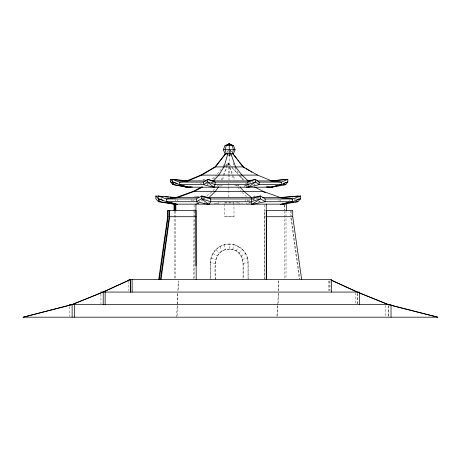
<?xml version="1.0" encoding="UTF-8"?>
<svg xmlns="http://www.w3.org/2000/svg" width="461" height="461" viewBox="0 0 461 461"><rect width="100%" height="100%" fill="white"/><g stroke="black" fill="none" stroke-linecap="round" stroke-linejoin="round"><path stroke-width="0.35" stroke-dasharray="2.31 1.73" d="M193.868 278.801L194.006 218.145M264.188 278.801L264.332 210.435L265.87 210.435M177.906 290.678L178.257 280.91L178.309 290.678M278.363 290.678L278.715 280.91M177.37 303.932L177.825 292.77L177.854 304.629M224.421 202.903L233.94 202.903L224.421 202.903L224.501 216.676L234.032 216.48L224.501 216.676M229.29 153.841L229.221 155.564L228.034 155.075M277.799 304.629L278.288 292.77M176.419 317.191L177.289 305.326M276.928 316.494L277.747 305.326M248.11 278.819L248.11 262.885A18.838 18.838 0 0 0 229.273 244.048C224.276 244.163 219.505 246.134 215.869 249.562C207.894 257.457 210.861 269.547 210.354 279.51M229.25 249.113C213.017 249.545 214.647 268.118 215.379 279.51M215.437 279.51L215.437 263.214L215.95 259.318A13.772 13.772 0 0 1 242.555 259.318L243.068 263.214L243.068 278.801M232.753 249.58L234.067 244.687L229.192 244.048L229.192 249.113C245.385 249.608 243.713 268.135 243.005 279.51M222.64 179.778L223.971 175.762M224.19 175.094L226.633 167.729M226.852 167.055L228.183 163.038L231.024 166.19M223.112 166.248L223.585 164.923M227.809 153.006L228.281 151.681M221.401 179.871L222.963 175.987M223.228 175.336L228.183 163.038L230.535 165.735M236.072 250.957L238.608 246.572L234.067 244.687M227.077 151.825L228.362 150.148L227.002 151.825M217.385 174.016L222.456 167.458M225.832 165.735L228.183 163.038L233.145 175.336M212.988 190.837L216.67 186.647M217.131 186.123L218.514 184.556M213.518 179.306L216.831 175.635M225.348 166.19L228.183 163.038L229.515 167.055M298.313 198.466L299.206 197.481M238.925 253.147L242.509 249.562L238.608 246.572M212.308 178.972L216.007 175.589M249.153 183.363L250.761 181.928M206.937 195.862L212.527 191.361M248.612 203.606L249.729 202.725M253.101 200.086L254.783 198.766L255.941 199.423M200.362 183.87L201.422 183.092M194.11 197.112L195.827 196.006L198.553 196.513M192.393 200.984L194.11 199.878M231.531 154.187L229.221 155.564L226.829 154.187M230.414 154.873L229.221 155.564L228.062 154.873M241.115 255.999L245.5 253.464L242.509 249.562M207.496 184.435L208.747 183.778M206.926 184.365L208.176 183.732M230.408 155.075L229.221 155.564L229.152 153.841M245.379 183.904L247.396 183.161M291.732 198.276L293.017 197.821M253.475 196.426L254.783 196.006L252.789 196.455M247.597 201.088L251.516 199.82M252.167 199.613L254.783 198.766M294.043 199.993L295.415 199.584M242.492 259.318L247.384 258.01L245.5 253.464M253.648 184.982L255.002 184.642L255.002 183.374M257.924 202.183L260.016 201.722L260.016 199.648M219.978 186.146L223.533 185.57M216.463 203.399L220.6 202.805M217.944 186.152L222.173 185.587M213.95 203.393L218.935 202.811M203.313 198.236L204.707 198.092M202.575 197.867L204.701 197.66L202.442 197.66M160.647 198.795L162.076 198.685M243.068 263.214L248.11 262.885M196.714 203.434L198.858 203.318M196.248 203.399L199.089 203.255M211.276 182.101L213.414 182.101M211.259 182.458L213.443 182.458M257.336 197.66L260.165 197.66M206.574 198.956L207.992 198.956M264.332 216.716L265.755 216.716M229.273 244.048A18.838 18.838 0 0 0 210.435 262.885L215.437 263.214M249.476 202.84L250.893 202.915M248.928 202.852L250.358 202.926M246.94 185.702L244.105 185.535L246.952 185.743M294.85 198.852L296.233 198.956M255.838 198.524L257.924 198.743M237.438 202.811L242.417 203.393M251.62 181.703L252.974 181.865M236.263 185.587L240.492 186.152M235.767 202.805L239.904 203.399M234.903 185.57L238.458 186.146M196.628 202.828L198.651 203.243M204.966 179.796L203.007 179.381L204.269 179.836M210.994 258.01L215.892 259.318M198.489 196.847L195.827 196.006L195.827 197.389M202.488 198.115L204.488 198.749M201.157 200.454L203.151 201.088M205.525 182.833L208.677 183.962M257.687 197.648L258.851 198.305M258.851 201.065L260.016 201.722M212.878 253.464L217.264 255.999M198.19 200.293L200.558 201.814M242.042 192.335L246.992 197.175M215.869 249.562L219.453 253.147M231.497 166.715L238.118 174.062M238.591 174.586L243.322 179.836M240.118 175.635L243.909 179.853M237.853 184.556L239.236 186.123M232.419 167.896L237.588 173.826M239.472 175.987L242.763 179.761M230.108 150.148L231.434 151.825M230.074 150.148L231.791 152.384M237.836 186.912L240.648 190.808M246.376 202.828L247.488 204.482M234.805 167.493L238.896 173.935M243.955 185.662L244.854 187.189M219.77 246.572L222.306 250.957M233.404 175.987L234.972 179.871M229.924 151.018L230.627 153.006M229.739 167.729L232.177 175.094M232.402 175.762L233.733 179.778M233.226 162.785L234.032 165.534M224.317 244.687L225.625 249.58M291.335 218.128L299.829 278.807M290.897 218.128L299.247 278.807M247.384 258.01L248.024 262.885L248.024 279.51M233.94 202.903L234.027 216.676M388.577 306.023L388.577 316.494M388.243 305.326L388.243 316.494M385.794 305.326L385.794 316.494M357.488 293.467L357.488 303.932M357.154 293.467L357.154 303.932M355.224 292.77L355.224 303.932M330.041 280.91L330.041 290.678M329.713 280.91L329.713 290.678M328.226 280.91L328.226 290.678M291.139 211.138L291.139 216.019M290.701 210.435L290.701 216.019M289.802 199.648L289.802 201.031M286.022 210.435L286.022 278.796M284.858 204.857L284.858 209.738M284.858 211.155L284.858 278.796M284.523 204.857L284.523 209.738M280.703 199.705L280.703 201.071M278.968 199.705L278.968 201.071M278.767 280.91L278.767 290.678M278.311 292.77L278.311 303.932M277.799 305.326L277.799 316.494M264.435 204.857L264.435 278.796M247.488 199.705L247.488 201.071M245.638 199.648L245.638 201.031M229.221 154.729L229.221 173.958M229.221 174.673L229.221 179.657M228.183 163.038L228.183 173.785M228.183 174.5L228.183 179.513M228.183 183.098L228.183 185.962M228.183 186.676L228.183 197.423M210.435 262.885L210.435 279.51M208.885 202.437L208.885 204.482M204.701 202.437L204.701 204.482M194.11 204.857L194.11 209.738M194.11 211.155L194.11 278.796M194.006 210.435L194.006 216.019M191.252 199.648L191.252 201.031M177.404 199.705L177.404 201.071M177.341 305.326L177.341 316.494M175.67 199.705L175.67 201.071M175.514 211.155L175.514 278.796M174.35 211.155L174.35 278.796M128.85 280.91L128.85 290.678M100.947 294.164L100.947 303.932M69.346 306.726L69.346 316.494"/><path stroke-width="0.69" d="M229.29 153.841L229.221 143.809L225.066 145.532L223.343 149.687L225.066 153.841L233.375 153.841L235.093 149.687L233.375 145.532L229.221 143.809L228.022 144.5M161.027 279.51L169.671 216.716L169.671 210.435M159.281 279.51L168.075 216.716L168.075 210.435M160.445 279.51L169.239 216.716L169.239 210.435M158.705 279.51L167.637 216.716L167.637 210.435L196.04 210.435L196.19 279.51M228.016 153.156L224.006 166.911L218.796 175.111L213.587 180.908L207.675 179.381L203.439 182.101L179.312 182.101L172.541 179.381L172.541 181.928L174.102 184.642L188.082 187.189L192.341 186.924M232.206 153.841L233.445 149.687L232.206 145.532L229.221 143.809L226.328 145.532L225.135 149.687L226.328 153.841M287.831 179.381L281.383 182.101L259.134 182.101L255.429 179.381L248.243 180.908L247.874 182.101L248.243 187.189L259.134 184.642L281.383 184.642L287.831 181.928L287.831 179.381L271.76 180.908L256.794 180.908M163.01 200.195L158.209 198.766L166.565 201.722L196.357 201.722L208.885 204.482L210.729 201.722L210.729 198.956L208.885 197.66L201.59 196.006L196.357 198.956L166.565 198.956L158.209 196.006L158.209 198.766L160.14 201.722L177.404 204.482L169.861 202.241M218.531 186.912L215.316 191.361L208.885 197.66L251.671 197.66L260.546 196.006L265.115 198.956L292.585 198.956L300.543 196.006L300.543 198.766L297.869 201.722L280.703 204.482L288.914 202.12M225.792 153.501L215.506 166.911L201.797 175.111L188.082 180.908L179.312 182.101L179.312 184.642L188.082 187.189L182.003 185.126M183.887 180.643L186.682 180.908L200.863 175.111L215.039 166.911L225.677 153.501M172.702 179.583L170.605 179.381L170.605 181.928L172.771 184.642L186.682 187.189L271.76 187.189L285.664 184.642L287.831 181.928L283.14 183.461M240.158 187.172L243.84 191.361L251.671 197.66L251.216 198.956L251.671 204.482L260.546 198.766L260.546 196.006L251.216 198.956L210.729 198.956L201.59 196.006L201.59 198.766L208.885 204.482M202.477 187.074L194.329 191.361L177.404 197.66L166.565 198.956L166.565 201.722L177.404 204.482M198.864 197.66L175.67 197.66L193.176 191.361L201.93 186.912M23.384 317.191L72.129 304.629L103.218 292.072L130.665 279.51L130.665 292.072M296.227 196.686L298.158 196.006L280.392 197.539M267.501 186.935L271.76 187.189L276.444 185.65M296.44 199.953L300.543 198.766L292.585 201.722L280.703 204.482M271.76 187.189L281.383 184.642L281.383 182.101L271.76 180.908L257.578 175.111L243.396 166.911L232.765 153.501M251.671 204.482L265.115 201.722L292.585 201.722L292.585 198.956L280.703 197.66L262.292 197.66M276.646 186.042L270.353 187.189L266.101 186.924M278.046 185.789L279.441 185.535M282.939 184.901L285.664 184.642M215.005 186.959L213.587 187.189L203.439 184.642L179.312 184.642L172.541 181.928L177.272 183.524M283.803 203.71L285.18 203.491M286.563 203.266L287.946 203.047M289.324 202.828L290.707 202.604M292.09 202.385L293.467 202.166M294.85 201.941L297.869 201.722M270.353 180.908L285.901 179.381M185.287 181.144L188.082 180.908L172.541 179.381M254.443 186.912L263.196 191.361L280.703 197.66L300.543 196.006M174.638 197.867L177.404 197.66L158.209 196.006M183.933 186.463L186.682 187.189L190.935 186.935M225.066 145.532L233.375 145.532M223.343 149.687L235.093 149.687M215.039 166.911L243.396 166.911M200.863 175.111L257.578 175.111M186.682 180.908L206.499 180.908M212.169 180.908L250.381 180.908M174.102 184.642L172.771 184.642L172.771 182.101L170.605 179.381M193.176 191.361L263.196 191.361M160.14 201.722L158.498 201.722L155.824 198.766L155.824 196.006L158.659 196.242M266.262 210.435L292.735 210.435L292.735 216.716L301.667 279.51M167.637 216.716L168.075 216.716M169.239 216.716L196.04 216.716M266.366 210.435L266.366 216.716L292.735 216.716M128.85 279.51L331.522 279.51L331.522 292.072M100.947 292.072L359.424 292.072L359.424 304.629M69.346 304.629L391.026 304.629L391.026 317.191M280.703 197.66L284.276 197.93M280.346 197.763L282.42 197.919M160.076 196.357L162.912 196.593M165.038 196.772L168.582 197.066M170 197.187L174.252 197.544M271.76 180.908L274.537 181.144M174.102 179.715L182.487 180.51M246.128 186.907L248.243 187.189L255.429 181.928L255.429 179.381L247.874 182.101L215.08 182.101L207.675 179.381L207.675 181.928L213.587 187.189L215.08 184.642L215.08 182.101L213.587 180.908M171.475 203.508L174.973 204.321L158.498 201.722L158.498 198.956L155.824 196.006M388.243 304.629L389.631 304.986M391.717 305.516L437.616 317.191M184.671 186.532L186.682 187.189M263.34 191.845L265.294 192.577M387.58 304.364L357.154 292.072L331.015 280.109M170.605 181.928L171.895 182.47M331.35 280.109L357.488 292.072L388.577 304.629L437.95 317.191L23.05 317.191L71.795 304.629L102.884 292.072L130.33 279.51L130.33 292.072M229.221 143.809L230.373 144.5M242.93 166.911L244.722 167.977M245.909 168.691L249.487 170.829M250.68 171.544L251.873 172.258M248.243 180.908L241.904 175.111L235.559 166.911L230.627 153.006M233.076 154.06L236.931 159.091M237.79 160.203L238.648 161.321M239.501 162.439L242.503 166.352M266.366 216.716L266.51 279.51M286.35 210.435L286.35 204.16L174.022 204.16L174.022 210.435M266.262 204.16L266.262 279.51M265.115 198.956L265.115 201.722L260.546 198.766L251.216 201.722L210.729 201.722L201.59 198.766L196.357 201.722L196.357 198.956M259.134 182.101L259.134 184.642L255.429 181.928L247.874 184.642L215.08 184.642L207.675 181.928L203.439 184.642L203.439 182.101M195.937 204.16L195.937 265.841M175.848 204.16L175.848 210.435M175.514 204.16L175.514 210.435M174.35 204.16L174.35 210.435M132.146 279.51L132.146 292.072M105.154 292.072L105.154 304.629M103.218 292.072L103.218 304.629M74.578 304.629L74.578 317.191M72.129 304.629L72.129 317.191"/></g></svg>
